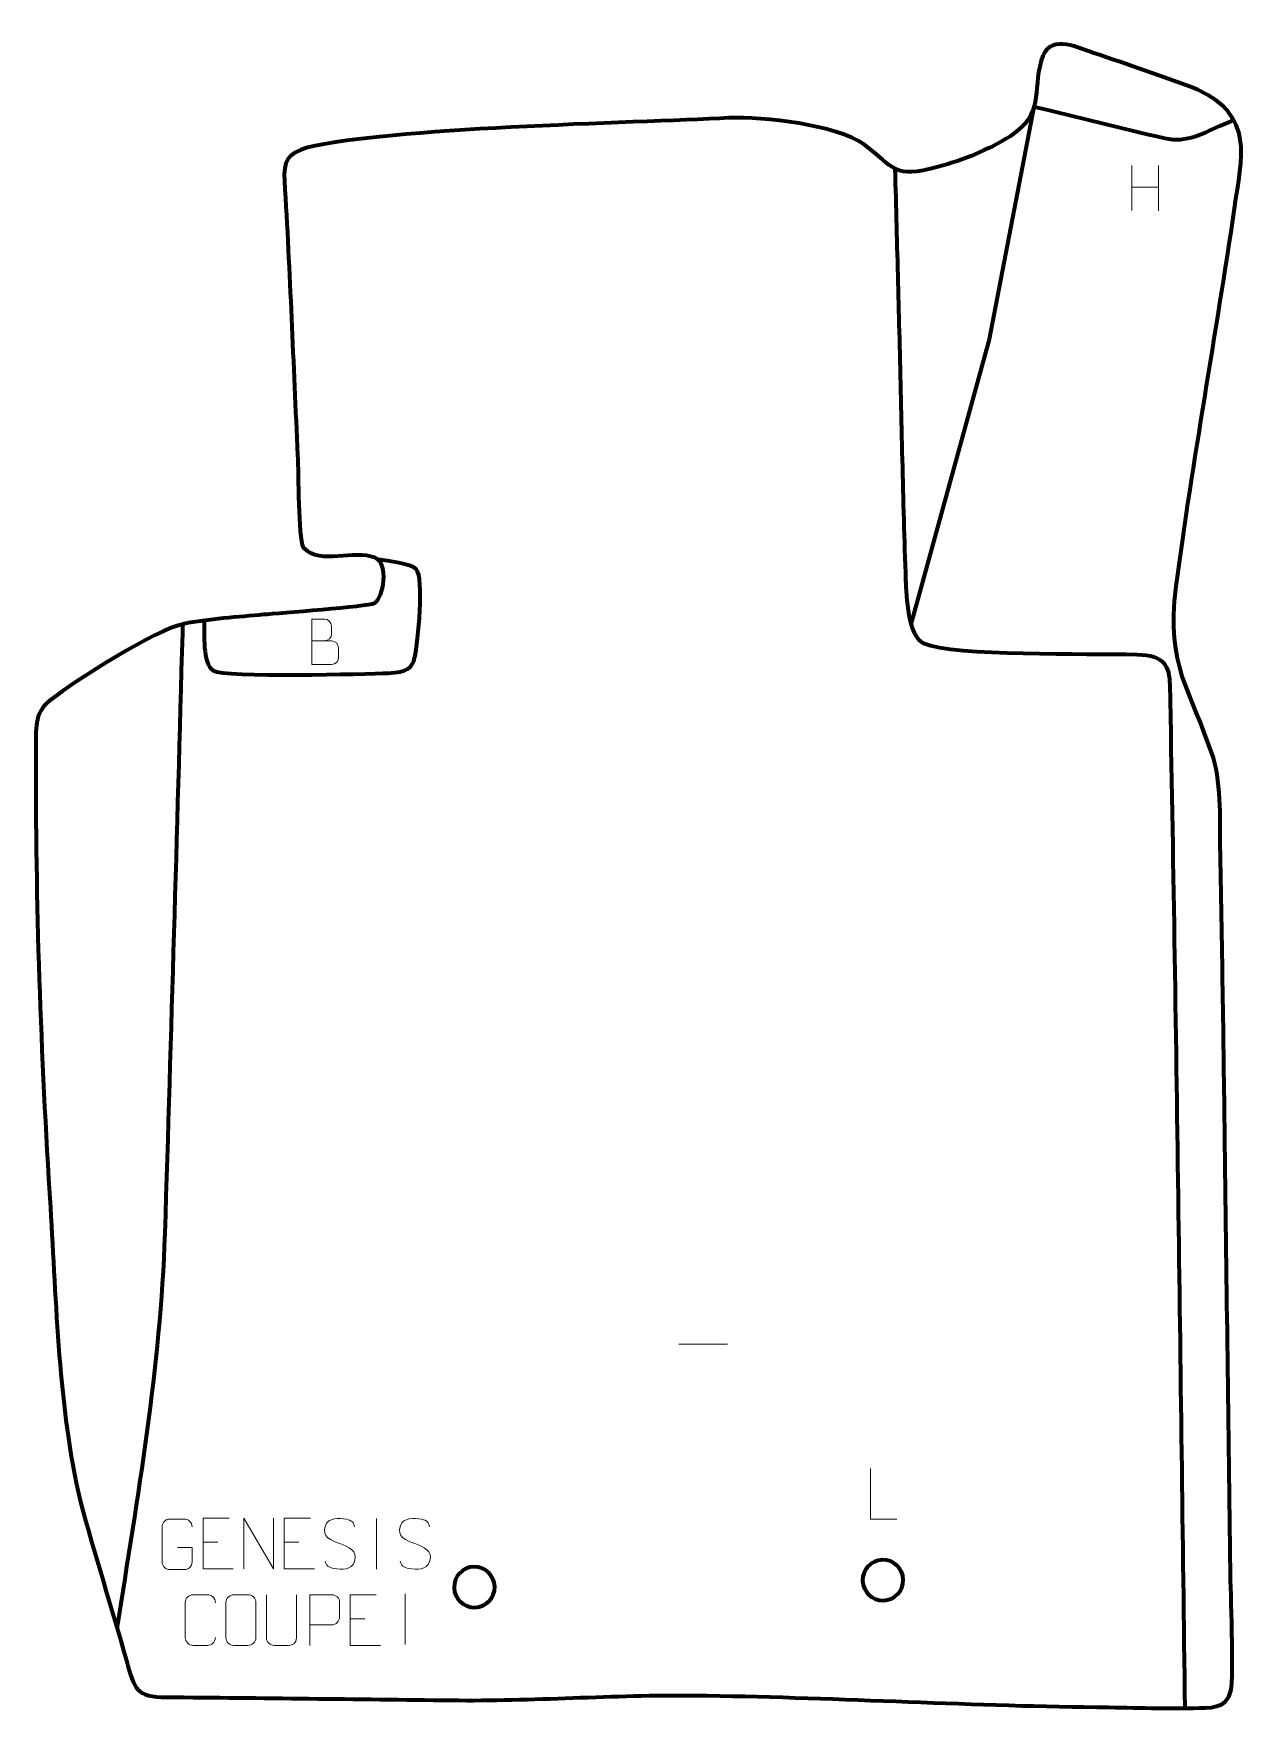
# Model space of a CAD drawing. Header units: millimetres. Extents: x 934 to 1536, y -87 to 739.
import ezdxf

# ---------------------------------------------------------------- set-up
doc = ezdxf.new("R2010")
doc.units = ezdxf.units.MM
doc.header["$MEASUREMENT"] = 0
doc.layers.add('layer 2', color=7, linetype='Continuous')
doc.layers.add('layer 3', color=7, linetype='Continuous')

msp = doc.modelspace()

# ---------------------------------------------------------------- linework, layer by layer
at = {"layer": 'layer 2', "color": 142, "lineweight": 158}
for points, knots in [([(1366.3097, 448.3492), (1366.3097, 448.3492), (1404.9183, 588.7508), (1404.9183, 588.7508), (1404.9183, 588.7508), (1404.9183, 588.7508), (1426.8846, 703.3683), (1426.8846, 703.3683), (1426.8846, 703.3683), (1448.3182, 698.2667), (1469.7979, 692.7509), (1491.2541, 687.893), (1491.2541, 687.893), (1502.5661, 685.3319), (1510.0079, 690.3538), (1520.42, 694.7929), (1520.42, 694.7929), (1521.9393, 695.4407), (1523.4603, 696.0848), (1524.9793, 696.7333)], [0, 0, 0, 0, 0.16666667, 0.16666667, 0.16666667, 0.16666667, 0.33333333, 0.33333333, 0.33333333, 0.33333333, 0.5, 0.5, 0.5, 0.5, 0.66666667, 0.66666667, 0.66666667, 0.66666667, 1, 1, 1, 1]), ([(1358.2696, 672.827), (1358.5152, 663.3626), (1358.7607, 653.8982), (1359.0062, 644.4338), (1359.0062, 644.4338), (1359.4843, 626.0032), (1359.9625, 607.5725), (1360.4406, 589.1417), (1360.4406, 589.1417), (1361.4666, 549.419), (1362.0731, 509.5438), (1363.5394, 469.8506), (1363.5394, 469.8506), (1363.8401, 462.3372), (1364.4785, 442.2364), (1372.3744, 438.8874), (1372.3744, 438.8874), (1387.7005, 432.387), (1453.0312, 434.0109), (1477.536, 433.3821), (1477.536, 433.3821), (1491.3553, 433.0218), (1493.5757, 427.3654), (1493.7534, 418.3903), (1493.7534, 418.3903), (1497.0834, 250.3108), (1498.9216, 82.0814), (1501.1867, -86.0242)], [0, 0, 0, 0, 0.125, 0.125, 0.125, 0.125, 0.25, 0.25, 0.25, 0.25, 0.375, 0.375, 0.375, 0.375, 0.5, 0.5, 0.5, 0.5, 0.625, 0.625, 0.625, 0.625, 0.75, 0.75, 0.75, 0.75, 1, 1, 1, 1]), ([(1017.5993, 449.9544), (1017.8492, 443.5746), (1016.6934, 429.0935), (1022.157, 425.46), (1022.157, 425.46), (1027.4349, 421.9501), (1097.9476, 423.726), (1108.461, 424.208), (1108.461, 424.208), (1117.7748, 424.6579), (1120.4143, 426.7669), (1121.4722, 431.777), (1121.4722, 431.777), (1123.1934, 439.9292), (1126.251, 471.0482), (1122.27, 475.3346), (1122.27, 475.3346), (1119.6553, 478.1497), (1107.9764, 479.509), (1103.9033, 480.1933)], [0, 0, 0, 0, 0.16666667, 0.16666667, 0.16666667, 0.16666667, 0.33333333, 0.33333333, 0.33333333, 0.33333333, 0.5, 0.5, 0.5, 0.5, 0.66666667, 0.66666667, 0.66666667, 0.66666667, 1, 1, 1, 1]), ([(974.8331, -46.7561), (984.9944, 19.1183), (996.2686, 81.0566), (998.4177, 148.0659), (998.4177, 148.0659), (1001.5796, 246.6586), (1004.3542, 345.2675), (1007.1068, 443.8725), (1007.1068, 443.8725), (1007.1068, 443.8725), (1007.1487, 445.3744), (1007.1487, 445.3744), (1007.1487, 445.3744), (1007.1487, 445.3744), (1007.2325, 448.3767), (1007.2325, 448.3767)], [0, 0, 0, 0, 0.2, 0.2, 0.2, 0.2, 0.4, 0.4, 0.4, 0.4, 0.6, 0.6, 0.6, 0.6, 1, 1, 1, 1])]:
    msp.add_open_spline(points, degree=3, knots=knots, dxfattribs=at)
at = {"layer": 'layer 2', "color": 250, "lineweight": 9}
for points in [[(1475.1, 674.3373), (1475.1, 674.3373), (1475.1, 652.1446), (1475.1, 652.1446)], [(1488.2157, 674.3373), (1488.2157, 674.3373), (1488.2157, 651.987), (1488.2157, 651.987)], [(1475.1175, 663.6949), (1475.1175, 663.6949), (1488.2157, 663.6949), (1488.2157, 663.6949)], [(1251.7934, 93.3886), (1251.7934, 93.3886), (1275.7714, 93.3886), (1275.7714, 93.3886)], [(1102.6122, 7.4439), (1102.6122, 7.4439), (1102.6122, -17.5302), (1102.6122, -17.5302)], [(1017.1848, -4.2722), (1017.1848, -4.2722), (1024.3529, -4.2722), (1024.3529, -4.2722)], [(1057.1848, -4.2722), (1057.1848, -4.2722), (1064.3529, -4.2722), (1064.3529, -4.2722)], [(1116.7343, -29.6574), (1116.7343, -29.6574), (1116.7343, -54.6315), (1116.7343, -54.6315)], [(1089.6959, -42.0033), (1089.6959, -42.0033), (1096.864, -42.0033), (1096.864, -42.0033)]]:
    msp.add_open_spline(points, degree=3, dxfattribs=at)
for points, knots in [([(1070.6869, 440.1076), (1073.9459, 440.108), (1077.2053, 440.108), (1080.465, 440.1076), (1080.465, 440.1076), (1082.2343, 440.0921), (1083.9572, 438.5371), (1083.9572, 436.7013), (1083.9572, 436.7013), (1083.9569, 435.6905), (1083.9569, 432.9592), (1083.9572, 431.9481), (1083.9572, 431.9481), (1083.9731, 430.284), (1082.5918, 428.4802), (1080.5124, 428.4954), (1080.5124, 428.4954), (1077.2524, 428.4957), (1073.9927, 428.4957), (1070.7334, 428.4954), (1070.7334, 428.4954), (1070.7334, 435.9458), (1070.7334, 443.3959), (1070.7334, 450.8457), (1070.7334, 450.8457), (1072.8595, 450.8457), (1074.9859, 450.8457), (1077.1124, 450.8457), (1077.1124, 450.8457), (1078.6179, 450.8615), (1080.4959, 449.1503), (1080.5118, 447.3926), (1080.5118, 447.3926), (1080.5114, 445.542), (1080.5114, 445.4113), (1080.5118, 443.5604), (1080.5118, 443.5604), (1080.5272, 441.7098), (1078.8663, 440.0921), (1077.0659, 440.1076)], [0, 0, 0, 0, 0.09090909, 0.09090909, 0.09090909, 0.09090909, 0.18181818, 0.18181818, 0.18181818, 0.18181818, 0.27272727, 0.27272727, 0.27272727, 0.27272727, 0.36363636, 0.36363636, 0.36363636, 0.36363636, 0.45454545, 0.45454545, 0.45454545, 0.45454545, 0.54545455, 0.54545455, 0.54545455, 0.54545455, 0.63636364, 0.63636364, 0.63636364, 0.63636364, 0.72727273, 0.72727273, 0.72727273, 0.72727273, 0.81818182, 0.81818182, 0.81818182, 0.81818182, 1, 1, 1, 1]), ([(1359.2236, 7.2187), (1359.2236, 7.2187), (1346.2745, 7.2187), (1346.2745, 7.2187), (1346.2745, 7.2187), (1346.2745, 7.2187), (1346.2745, 32.1723), (1346.2745, 32.1723)], [0, 0, 0, 0, 0.33333333, 0.33333333, 0.33333333, 0.33333333, 1, 1, 1, 1]), ([(1004.6078, -6.7632), (1004.6078, -6.7632), (1011.7759, -6.7632), (1011.7759, -6.7632), (1011.7759, -6.7632), (1011.7759, -6.7632), (1011.7759, -13.9313), (1011.7759, -13.9313), (1011.7759, -13.9313), (1011.6362, -16.2547), (1009.959, -17.7343), (1007.8112, -17.7451), (1007.8112, -17.7451), (1005.4794, -17.7447), (1003.1474, -17.7447), (1000.8159, -17.7451), (1000.8159, -17.7451), (998.891, -17.8505), (996.9188, -15.966), (996.93, -13.9487), (996.93, -13.9487), (996.9304, -8.1786), (996.9304, -2.4089), (996.93, 3.3604), (996.93, 3.3604), (996.9342, 5.4985), (998.681, 7.2177), (1000.8333, 7.2043), (1000.8333, 7.2043), (1003.159, 7.2043), (1005.4851, 7.2043), (1007.8112, 7.2043), (1007.8112, 7.2043), (1009.7579, 7.2397), (1011.7493, 5.7482), (1011.7759, 3.3105)], [0, 0, 0, 0, 0.1, 0.1, 0.1, 0.1, 0.2, 0.2, 0.2, 0.2, 0.3, 0.3, 0.3, 0.3, 0.4, 0.4, 0.4, 0.4, 0.5, 0.5, 0.5, 0.5, 0.6, 0.6, 0.6, 0.6, 0.7, 0.7, 0.7, 0.7, 0.8, 0.8, 0.8, 0.8, 1, 1, 1, 1]), ([(1030.0587, 7.6075), (1030.0587, 7.6075), (1017.1848, 7.6075), (1017.1848, 7.6075), (1017.1848, 7.6075), (1017.1848, 7.6075), (1017.1848, -17.3461), (1017.1848, -17.3461), (1017.1848, -17.3461), (1017.1848, -17.3461), (1032.0506, -17.3461), (1032.0506, -17.3461)], [0, 0, 0, 0, 0.25, 0.25, 0.25, 0.25, 0.5, 0.5, 0.5, 0.5, 1, 1, 1, 1]), ([(1037.2903, -17.346), (1037.2903, -17.346), (1037.2903, 7.6075), (1037.2903, 7.6075), (1037.2903, 7.6075), (1037.2903, 7.6075), (1051.9451, -17.346), (1051.9451, -17.346), (1051.9451, -17.346), (1051.9451, -17.346), (1051.9451, 7.6075), (1051.9451, 7.6075)], [0, 0, 0, 0, 0.25, 0.25, 0.25, 0.25, 0.5, 0.5, 0.5, 0.5, 1, 1, 1, 1]), ([(1070.0587, 7.6075), (1070.0587, 7.6075), (1057.1848, 7.6075), (1057.1848, 7.6075), (1057.1848, 7.6075), (1057.1848, 7.6075), (1057.1848, -17.3461), (1057.1848, -17.3461), (1057.1848, -17.3461), (1057.1848, -17.3461), (1072.0506, -17.3461), (1072.0506, -17.3461)], [0, 0, 0, 0, 0.25, 0.25, 0.25, 0.25, 0.5, 0.5, 0.5, 0.5, 1, 1, 1, 1]), ([(1084.6177, -4.8693), (1080.3694, -3.3989), (1075.4613, -1.6031), (1077.4664, 3.9172), (1077.4664, 3.9172), (1078.9699, 8.0571), (1084.1835, 7.6686), (1087.7871, 7.0675), (1087.7871, 7.0675), (1090.6477, 6.5903), (1091.5124, 5.3771), (1091.823, 3.293)], [0, 0, 0, 0, 0.25, 0.25, 0.25, 0.25, 0.5, 0.5, 0.5, 0.5, 1, 1, 1, 1]), ([(1121.6177, -4.8693), (1117.3694, -3.3989), (1112.4613, -1.6031), (1114.4664, 3.9172), (1114.4664, 3.9172), (1115.9699, 8.0571), (1121.1835, 7.6686), (1124.7871, 7.0675), (1124.7871, 7.0675), (1127.6477, 6.5903), (1128.5124, 5.3771), (1128.823, 3.293)], [0, 0, 0, 0, 0.25, 0.25, 0.25, 0.25, 0.5, 0.5, 0.5, 0.5, 1, 1, 1, 1]), ([(1084.6177, -4.8694), (1088.6363, -6.5161), (1093.6658, -8.4044), (1091.8318, -13.7647), (1091.8318, -13.7647), (1090.372, -18.0311), (1085.4612, -17.7744), (1081.7351, -17.2197), (1081.7351, -17.2197), (1078.9851, -16.8099), (1077.7642, -15.5964), (1077.3862, -13.4842)], [0, 0, 0, 0, 0.25, 0.25, 0.25, 0.25, 0.5, 0.5, 0.5, 0.5, 1, 1, 1, 1]), ([(1121.6177, -4.8694), (1125.6363, -6.5161), (1130.6658, -8.4044), (1128.8318, -13.7647), (1128.8318, -13.7647), (1127.372, -18.0311), (1122.4612, -17.7744), (1118.7351, -17.2197), (1118.7351, -17.2197), (1115.9851, -16.8099), (1114.7642, -15.5964), (1114.3862, -13.4842)], [0, 0, 0, 0, 0.25, 0.25, 0.25, 0.25, 0.5, 0.5, 0.5, 0.5, 1, 1, 1, 1]), ([(1023.2314, -51.2595), (1023.0916, -53.5829), (1021.4144, -55.0625), (1019.2667, -55.0733), (1019.2667, -55.0733), (1016.9348, -55.0729), (1014.6029, -55.0729), (1012.2714, -55.0733), (1012.2714, -55.0733), (1010.3464, -55.1787), (1008.3743, -53.2942), (1008.3855, -51.2769), (1008.3855, -51.2769), (1008.3859, -45.5068), (1008.3859, -39.7371), (1008.3855, -33.9678), (1008.3855, -33.9678), (1008.3897, -31.8297), (1010.1364, -30.1105), (1012.2888, -30.124), (1012.2888, -30.124), (1014.6145, -30.124), (1016.9406, -30.124), (1019.2667, -30.124), (1019.2667, -30.124), (1021.2133, -30.0885), (1023.2047, -31.58), (1023.2314, -34.0176)], [0, 0, 0, 0, 0.125, 0.125, 0.125, 0.125, 0.25, 0.25, 0.25, 0.25, 0.375, 0.375, 0.375, 0.375, 0.5, 0.5, 0.5, 0.5, 0.625, 0.625, 0.625, 0.625, 0.75, 0.75, 0.75, 0.75, 1, 1, 1, 1]), ([(1032.2888, -30.124), (1034.6145, -30.124), (1036.9406, -30.124), (1039.2667, -30.124), (1039.2667, -30.124), (1041.2133, -30.0884), (1043.2047, -31.58), (1043.2314, -34.0176), (1043.2314, -34.0176), (1043.231, -39.7645), (1043.231, -45.5118), (1043.2314, -51.2595), (1043.2314, -51.2595), (1043.0916, -53.5829), (1041.4144, -55.0625), (1039.2667, -55.0733), (1039.2667, -55.0733), (1036.9348, -55.0729), (1034.6029, -55.0729), (1032.2714, -55.0733), (1032.2714, -55.0733), (1030.3464, -55.1787), (1028.3743, -53.2942), (1028.3855, -51.2769), (1028.3855, -51.2769), (1028.3858, -45.5068), (1028.3858, -39.7371), (1028.3855, -33.9678), (1028.3855, -33.9678), (1028.3897, -31.8297), (1030.1364, -30.1105), (1032.2888, -30.124)], [0, 0, 0, 0, 0.11111111, 0.11111111, 0.11111111, 0.11111111, 0.22222222, 0.22222222, 0.22222222, 0.22222222, 0.33333333, 0.33333333, 0.33333333, 0.33333333, 0.44444444, 0.44444444, 0.44444444, 0.44444444, 0.55555556, 0.55555556, 0.55555556, 0.55555556, 0.66666667, 0.66666667, 0.66666667, 0.66666667, 0.77777778, 0.77777778, 0.77777778, 0.77777778, 1, 1, 1, 1]), ([(1063.1356, -30.1195), (1063.1352, -35.659), (1063.231, -45.8608), (1063.2314, -51.4012), (1063.2314, -51.4012), (1063.0916, -53.6407), (1061.4144, -55.0669), (1059.2667, -55.0774), (1059.2667, -55.0774), (1056.9348, -55.077), (1054.6029, -55.077), (1052.2714, -55.0774), (1052.2714, -55.0774), (1050.3464, -55.1789), (1048.3743, -53.3624), (1048.3855, -51.4179), (1048.3855, -51.4179), (1048.3858, -45.856), (1048.4812, -35.6806), (1048.4808, -30.1195)], [0, 0, 0, 0, 0.16666667, 0.16666667, 0.16666667, 0.16666667, 0.33333333, 0.33333333, 0.33333333, 0.33333333, 0.5, 0.5, 0.5, 0.5, 0.66666667, 0.66666667, 0.66666667, 0.66666667, 1, 1, 1, 1]), ([(1069.7967, -55.0772), (1069.7967, -55.0772), (1069.7967, -30.1236), (1069.7967, -30.1236), (1069.7967, -30.1236), (1073.3917, -30.1236), (1076.987, -30.1236), (1080.5824, -30.1236), (1080.5824, -30.1236), (1082.9076, -30.1615), (1084.465, -31.6516), (1084.4608, -34.0177), (1084.4608, -34.0177), (1084.4604, -36.0534), (1084.4604, -39.1127), (1084.4608, -41.1487), (1084.4608, -41.1487), (1084.4543, -43.0241), (1082.6421, -44.966), (1080.6325, -44.9851), (1080.6325, -44.9851), (1080.6325, -44.9851), (1069.7967, -44.9851), (1069.7967, -44.9851)], [0, 0, 0, 0, 0.14285714, 0.14285714, 0.14285714, 0.14285714, 0.28571429, 0.28571429, 0.28571429, 0.28571429, 0.42857143, 0.42857143, 0.42857143, 0.42857143, 0.57142857, 0.57142857, 0.57142857, 0.57142857, 0.71428571, 0.71428571, 0.71428571, 0.71428571, 1, 1, 1, 1]), ([(1102.5698, -30.1236), (1102.5698, -30.1236), (1089.6959, -30.1236), (1089.6959, -30.1236), (1089.6959, -30.1236), (1089.6959, -30.1236), (1089.6959, -55.0772), (1089.6959, -55.0772), (1089.6959, -55.0772), (1089.6959, -55.0772), (1104.5617, -55.0772), (1104.5617, -55.0772)], [0, 0, 0, 0, 0.25, 0.25, 0.25, 0.25, 0.5, 0.5, 0.5, 0.5, 1, 1, 1, 1])]:
    msp.add_open_spline(points, degree=3, knots=knots, dxfattribs=at)
at = {"layer": 'layer 2', "color": 142, "lineweight": 200}
for points in [[(1151.1852, -36.3388), (1145.664, -36.4757), (1141.0773, -32.1109), (1140.9404, -26.5898), (1140.9404, -26.5898), (1140.8035, -21.0686), (1145.1683, -16.4819), (1150.6895, -16.345), (1150.6895, -16.345), (1156.2106, -16.2081), (1160.7974, -20.5729), (1160.9343, -26.094), (1160.9343, -26.094), (1161.0711, -31.6151), (1156.7063, -36.2019), (1151.1852, -36.3388)], [(1352.5762, -32.9329), (1347.0551, -33.0698), (1342.4683, -28.705), (1342.3315, -23.1838), (1342.3315, -23.1838), (1342.1946, -17.6627), (1346.5594, -13.0759), (1352.0805, -12.939), (1352.0805, -12.939), (1357.6017, -12.8022), (1362.1884, -17.167), (1362.3253, -22.6881), (1362.3253, -22.6881), (1362.4622, -28.2092), (1358.0974, -32.796), (1352.5762, -32.9329)]]:
    msp.add_open_spline(points, degree=3, knots=[0, 0, 0, 0, 0.2, 0.2, 0.2, 0.2, 0.4, 0.4, 0.4, 0.4, 0.6, 0.6, 0.6, 0.6, 1, 1, 1, 1], dxfattribs=at)
at = {"layer": 'layer 3', "color": 242, "lineweight": 158}
msp.add_open_spline([(1276.4358, 697.8072), (1293.4032, 698.3877), (1329.2659, 694.5903), (1343.0202, 684.7291), (1343.0202, 684.7291), (1358.3737, 673.2941), (1357.3388, 667.5431), (1379.4343, 673.679), (1379.4343, 673.679), (1392.6516, 677.3736), (1403.3493, 681.6963), (1415.1745, 688.8241), (1415.1745, 688.8241), (1432.1473, 700.3086), (1425.8547, 710.079), (1430.3659, 726.1664), (1430.3659, 726.1664), (1434.0891, 739.4443), (1446.5606, 733.1816), (1455.9053, 729.9882), (1455.9053, 729.9882), (1472.801, 724.1722), (1490.987, 718.2236), (1507.5266, 711.7064), (1507.5266, 711.7064), (1535.5285, 698.7928), (1529.4084, 678.9405), (1525.6793, 653.2084), (1525.6793, 653.2084), (1516.5849, 591.1703), (1505.2402, 529.0074), (1496.8839, 466.9883), (1496.8839, 466.9883), (1492.0946, 425.9374), (1503.7159, 417.8427), (1515.2561, 382.347), (1515.2561, 382.347), (1519.4903, 368.504), (1518.3772, 349.9846), (1518.6902, 335.2367), (1518.6902, 335.2367), (1519.7095, 287.1962), (1520.3464, 239.3143), (1520.9652, 191.2705), (1520.9652, 191.2705), (1521.8621, 121.6612), (1522.7584, 52.0517), (1523.6552, -17.5576), (1523.6552, -17.5576), (1523.8029, -28.1655), (1525.4555, -70.3452), (1523.8659, -77.5017), (1523.8659, -77.5017), (1521.8299, -86.6679), (1513.3385, -85.7923), (1505.4426, -85.9577), (1505.4426, -85.9577), (1490.0377, -86.2803), (1473.3605, -85.6837), (1457.8202, -85.5199), (1457.8202, -85.5199), (1391.5274, -84.8214), (1325.8035, -80.457), (1259.5109, -79.7541), (1259.5109, -79.7541), (1219.694, -79.3319), (1179.3075, -82.6068), (1139.4913, -82.1193), (1139.4913, -82.1193), (1092.6863, -81.5475), (1045.8802, -80.9905), (999.0736, -80.5863), (999.0736, -80.5863), (984.2579, -80.4583), (983.3206, -76.921), (979.3504, -62.5758), (979.3504, -62.5758), (972.0351, -36.2594), (963.525, -9.877), (956.569, 16.4186), (956.569, 16.4186), (945.7584, 61.6246), (944.8294, 114.1078), (941.8581, 160.742), (941.8581, 160.742), (937.1379, 236.1358), (934.3074, 310.9286), (934.7345, 386.4398), (934.7345, 386.4398), (934.8058, 396.1954), (933.5551, 404.3589), (941.6602, 410.6634), (941.6602, 410.6634), (955.3363, 421.301), (993.5473, 445.4655), (1007.8073, 448.5076), (1007.8073, 448.5076), (1019.2748, 450.7992), (1035.135, 451.8715), (1046.9581, 452.9943), (1046.9581, 452.9943), (1054.4145, 453.6691), (1098.4866, 456.84), (1101.4622, 458.5406), (1101.4622, 458.5406), (1106.1133, 461.1988), (1108.8321, 478.2618), (1101.694, 481.2473), (1101.694, 481.2473), (1091.7642, 485.4002), (1075.5709, 477.2893), (1066.4653, 486.0179), (1066.4653, 486.0179), (1064.0312, 491.6959), (1064.1894, 522.3907), (1063.7555, 531.525), (1063.7555, 531.525), (1061.6193, 576.5919), (1060.0207, 621.6978), (1057.2614, 666.7311), (1057.2614, 666.7311), (1056.6485, 676.7352), (1058.7942, 680.3391), (1068.6483, 683.2233), (1068.6483, 683.2233), (1107.1918, 692.8521), (1228.4902, 695.4173), (1276.4358, 697.8072)], degree=3, knots=[0, 0, 0, 0, 0.03030303, 0.03030303, 0.03030303, 0.03030303, 0.06060606, 0.06060606, 0.06060606, 0.06060606, 0.09090909, 0.09090909, 0.09090909, 0.09090909, 0.12121212, 0.12121212, 0.12121212, 0.12121212, 0.15151515, 0.15151515, 0.15151515, 0.15151515, 0.18181818, 0.18181818, 0.18181818, 0.18181818, 0.21212121, 0.21212121, 0.21212121, 0.21212121, 0.24242424, 0.24242424, 0.24242424, 0.24242424, 0.27272727, 0.27272727, 0.27272727, 0.27272727, 0.3030303, 0.3030303, 0.3030303, 0.3030303, 0.33333333, 0.33333333, 0.33333333, 0.33333333, 0.36363636, 0.36363636, 0.36363636, 0.36363636, 0.39393939, 0.39393939, 0.39393939, 0.39393939, 0.42424242, 0.42424242, 0.42424242, 0.42424242, 0.45454545, 0.45454545, 0.45454545, 0.45454545, 0.48484848, 0.48484848, 0.48484848, 0.48484848, 0.51515152, 0.51515152, 0.51515152, 0.51515152, 0.54545455, 0.54545455, 0.54545455, 0.54545455, 0.57575758, 0.57575758, 0.57575758, 0.57575758, 0.60606061, 0.60606061, 0.60606061, 0.60606061, 0.63636364, 0.63636364, 0.63636364, 0.63636364, 0.66666667, 0.66666667, 0.66666667, 0.66666667, 0.6969697, 0.6969697, 0.6969697, 0.6969697, 0.72727273, 0.72727273, 0.72727273, 0.72727273, 0.75757576, 0.75757576, 0.75757576, 0.75757576, 0.78787879, 0.78787879, 0.78787879, 0.78787879, 0.81818182, 0.81818182, 0.81818182, 0.81818182, 0.84848485, 0.84848485, 0.84848485, 0.84848485, 0.87878788, 0.87878788, 0.87878788, 0.87878788, 0.90909091, 0.90909091, 0.90909091, 0.90909091, 0.93939394, 0.93939394, 0.93939394, 0.93939394, 1, 1, 1, 1], dxfattribs=at)

doc.saveas('drawing.dxf')
